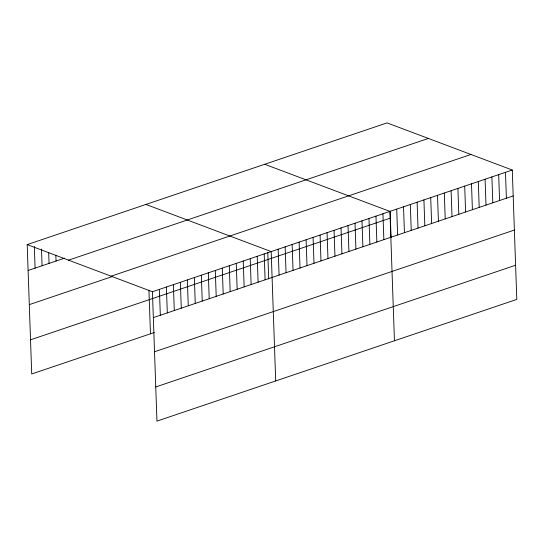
<?xml version="1.0" encoding="UTF-8"?>
<svg xmlns="http://www.w3.org/2000/svg" width="544" height="544" viewBox="0 0 544 544"><rect width="100%" height="100%" fill="white"/><g stroke="black" fill="none" stroke-linecap="round" stroke-linejoin="round"><path stroke-width="0.82" d="M27.2 244.603L387.056 122.89L512.285 170.027L516.8 299.397L156.944 421.11L152.429 291.74L27.2 244.603L31.715 373.973L154.346 332.493M28.104 270.484L64.58 258.142M68.524 260.161L428.38 138.448M111.105 276.189L470.954 154.476M29.294 304.633L112.343 276.542M152.429 291.74L512.285 170.027M30.525 339.816L390.374 218.103M153.333 317.614L513.189 195.908M154.523 351.771L514.379 230.058M155.754 386.954L515.61 265.241M264.704 164.274L389.932 211.412L394.448 340.775M145.948 204.442L271.184 251.58L275.699 380.943M505.485 172.326L506.389 198.206M498.685 174.631L499.589 200.505M491.892 176.929L492.796 202.803M485.092 179.228L485.996 205.102M478.298 181.526L479.203 207.4M471.498 183.824L472.403 209.698M464.705 186.123L465.603 211.997M457.905 188.421L458.81 214.295M451.105 190.72L452.01 216.594M444.312 193.018L445.216 218.892M437.512 195.316L438.416 221.197M430.719 197.615L431.616 223.496M423.919 199.92L424.823 225.794M417.119 202.218L418.023 228.092M410.326 204.517L411.23 230.391M403.526 206.815L404.43 232.689M396.732 209.114L397.63 234.988M390.13 211.065L391.054 237.51M382.949 213.772L383.853 239.652M375.965 216.138L376.863 242.012M368.975 218.498L369.879 244.378M361.991 220.864L362.896 246.738M355.008 223.224L355.912 249.098M348.017 225.59L348.922 251.464M341.034 227.95L341.938 253.824M334.05 230.316L334.954 256.19M327.066 232.676L327.971 258.55M320.076 235.042L320.98 260.916M313.092 237.402L313.997 263.276M306.109 239.761L307.013 265.642M299.125 242.128L300.03 268.002M292.135 244.487L293.039 270.361M285.151 246.854L286.056 272.728M278.168 249.213L279.072 275.087M267.784 252.45L268.702 278.895M264.194 253.939L265.098 279.813M257.21 256.306L258.114 282.18M250.226 258.665L251.131 284.539M243.243 261.025L244.14 286.906M236.252 263.391L237.157 289.265M229.269 265.751L230.173 291.632M222.285 268.117L223.19 293.991M215.302 270.477L216.199 296.351M208.311 272.843L209.216 298.717M201.328 275.203L202.232 301.077M194.344 277.569L195.248 303.443M187.354 279.929L188.258 305.803M180.37 282.295L181.274 308.169M173.386 284.655L174.291 310.529M166.403 287.014L167.307 312.895M159.412 289.381L160.317 315.255M148.947 290.272L150.47 333.805M55.842 255.19L56.046 261.032M48.681 252.545L49.062 263.391M41.494 249.064L42.072 265.758M34.333 246.418L35.088 268.117"/></g></svg>
